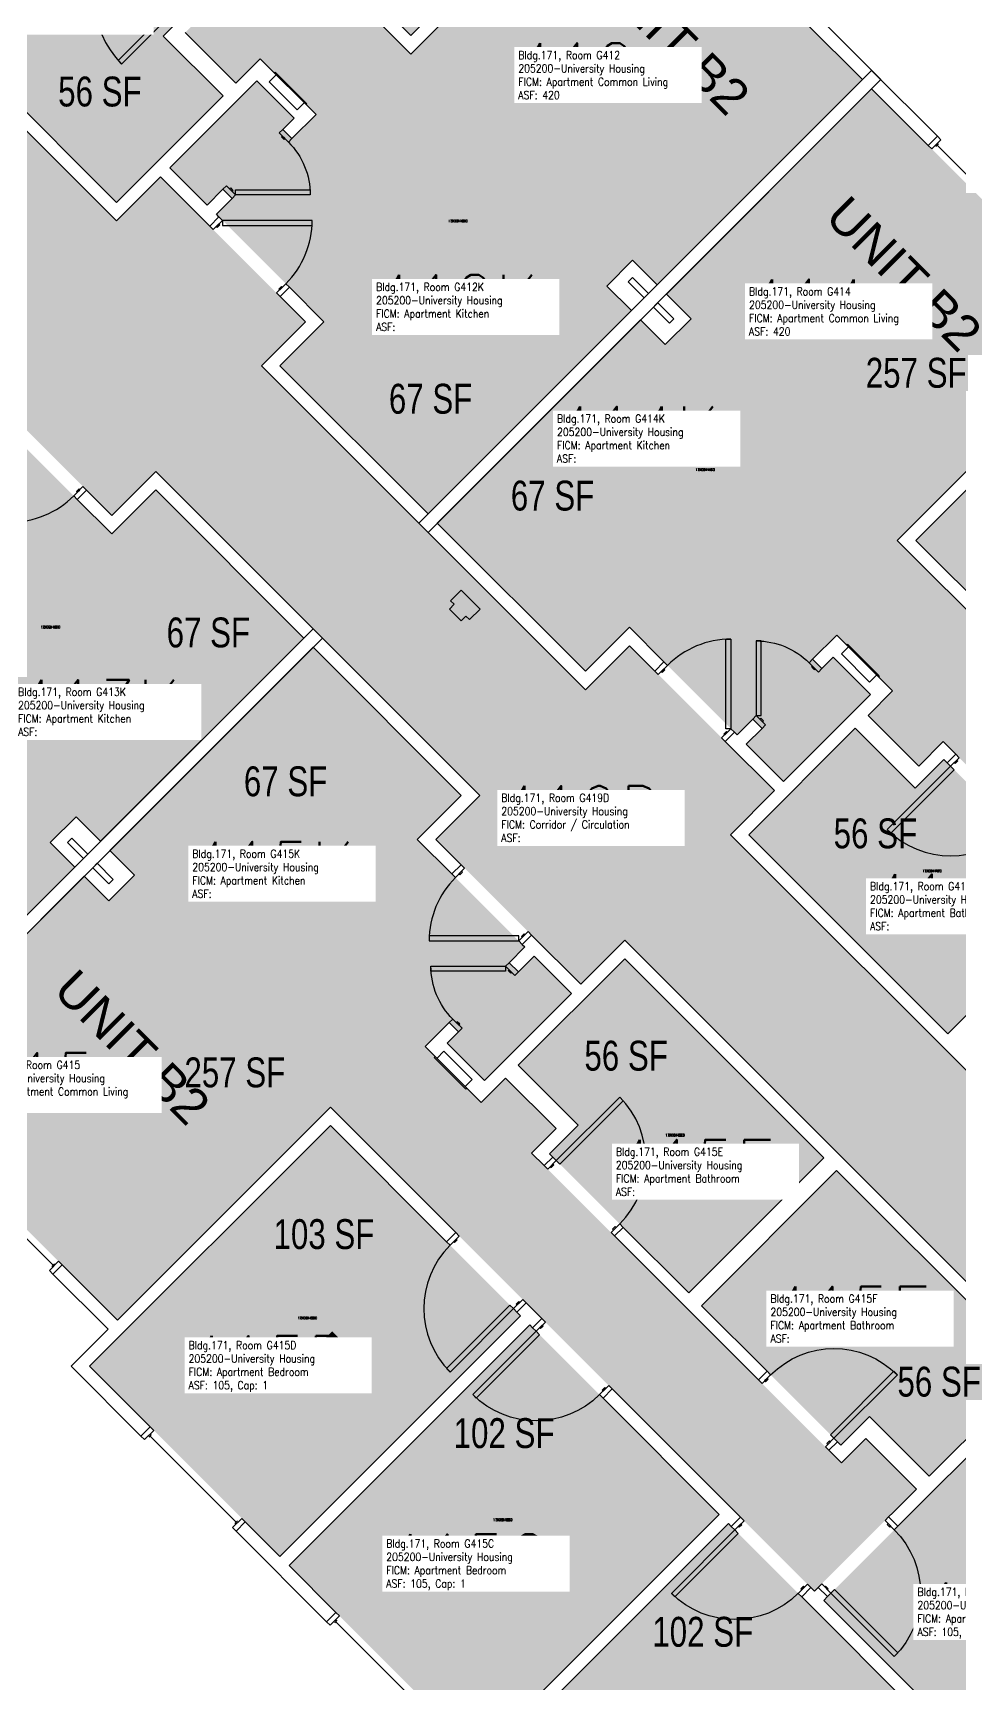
# Model space of a CAD drawing. Header units: inches. Extents: x 1062 to 4030, y -1482 to 1605.
# Drawn here: x 2600 to 2972, y 427 to 1091 of the extents above; entities that cross this region are included whole.
import ezdxf
from ezdxf.enums import TextEntityAlignment as Align

# ---------------------------------------------------------------- set-up
doc = ezdxf.new("R2010")
doc.units = ezdxf.units.IN
doc.header["$LTSCALE"] = 192
doc.header["$MEASUREMENT"] = 0
for name, color, linetype in [('A-AREA-IDEN', 1, 'Continuous'), ('A-DOOR', 2, 'Continuous'), ('A-GLAZ', 1, 'Continuous'), ('A-IDEN-RNUM', 7, 'Continuous'), ('A-IDEN-SNUM', 4, 'Continuous'), ('A-IDEN-VNUM', 4, 'Continuous'), ('A-WALL', 5, 'Continuous'), ('AREA-TEXT', 3, 'Continuous'), ('E-POWER', 2, 'Continuous'), ('Rooms-Category-Color', 7, 'Continuous'), ('Rooms-College-Color', 7, 'Continuous'), ('Rooms-Department-Color', 7, 'Continuous'), ('Rooms-Division-Color', 7, 'Continuous'), ('Rooms-Information', 7, 'Continuous')]:
    doc.layers.add(name, color=color, linetype=linetype)
doc.styles.add('AREA', font='arial.ttf', dxfattribs={"width": 0.75, "height": 12})
doc.styles.add('Dimstyle', font='arial.ttf')
doc.styles.add('ROOMSNUMBER', font='txt.shx', dxfattribs={"height": 0.03})
doc.styles.add('ROOMVNUMBER', font='simplex.shx', dxfattribs={"width": 0.85})
doc.styles.get("Standard").update_dxf_attribs({"font": 'arial.ttf'})

msp = doc.modelspace()

# ---------------------------------------------------------------- hatches: boundary and pattern name
h = msp.add_hatch()
h.set_pattern_fill('ANSI31', color=256, angle=-45, style=0)
h.set_pattern_definition([(9e-12, (2791.83476, 1777.64225), (-2e-14, 0.125), [])])
h.paths.add_polyline_path([(2613.3, 1130.34), (2654.84, 1088.81), (2648.32, 1082.3), (2606.79, 1123.83)], flags=9)
h = msp.add_hatch()
h.set_pattern_fill('ANSI31', color=256, style=0)
h.set_pattern_definition([(90, (3642.63514, 926.84186), (0.125, 2e-14), [])])
h.paths.add_polyline_path([(2995.34, 748.31), (2953.8, 789.84), (2947.29, 783.33), (2988.82, 741.8)], flags=9)
h = msp.add_hatch()
h.set_pattern_fill('ANSI31', color=256, angle=135, style=0)
h.set_pattern_definition([(180, (2679.42363, -36.36965), (-3e-14, -0.125), [])])
h.paths.add_polyline_path([(2857.95, 610.93), (2816.42, 652.46), (2822.93, 658.97), (2864.47, 617.44)], flags=9)
at = {"layer": 'Rooms-Category-Color', "true_color": 0xadadad}
msp.add_hatch(color=253, dxfattribs=at).paths.add_polyline_path([(2330.9, 1232.94), (2373.32, 1275.37), (2633.56, 1015.13), (2651.24, 1032.81), (2709.45, 974.6), (2691.77, 956.92), (2821.91, 826.78), (2839.59, 844.46), (2897.8, 786.25), (2880.12, 768.57), (3535.92, 112.77), (3553.6, 130.45), (3595.4, 88.64), (3577.73, 70.97), (3700.48, -51.78), (3658.05, -94.21), (3535.3, 28.54), (3517.62, 10.86), (3475.81, 52.67), (3493.49, 70.35), (2837.69, 726.15), (2820.02, 708.47), (2761.8, 766.68), (2779.48, 784.36), (2649.35, 914.49), (2631.67, 896.81), (2573.46, 955.03), (2591.14, 972.7)])
at = {"layer": 'Rooms-Category-Color', "true_color": 0x728ef3}
for points in [[(2933.18, 1071.9), (2837.36, 1167.71), (2751.8, 1082.15), (2557.35, 1276.61), (2516.34, 1235.59), (2536.67, 1215.26), (2546.48, 1225.07), (2670.95, 1100.6), (2661.14, 1090.79), (2681.47, 1070.46), (2691.28, 1080.27), (2713.7, 1057.86), (2704.06, 1048.22), (2700.35, 1051.94), (2704.86, 1056.44), (2689.87, 1071.43), (2654.95, 1036.52), (2669.94, 1021.53), (2676.31, 1027.89), (2680.02, 1024.18), (2673.66, 1017.82), (2716.88, 974.6), (2780.87, 1038.59), (2830.47, 988.99), (2840.81, 999.33), (2850.71, 989.43)], [(2772.14, 1262.63), (2848.51, 1186.26), (2751.81, 1089.57), (2675.45, 1165.93), (2771.84, 1262.31)], [(2553.58, 1102.54), (2633.57, 1022.54), (2676.35, 1065.32), (2652.31, 1089.37), (2663.8, 1100.86), (2607.84, 1156.82)], [(2534.37, 673.09), (2438.56, 768.9), (2524.12, 854.46), (2329.66, 1048.92), (2370.67, 1089.93), (2391, 1069.6), (2381.19, 1059.79), (2505.66, 935.31), (2515.48, 945.13), (2535.81, 924.8), (2525.99, 914.99), (2548.41, 892.57), (2558.04, 902.21), (2554.33, 905.92), (2549.82, 901.41), (2534.83, 916.4), (2569.75, 951.31), (2584.74, 936.32), (2578.37, 929.96), (2582.08, 926.25), (2588.45, 932.61), (2631.67, 889.39), (2567.68, 825.4), (2617.28, 775.8), (2606.93, 765.46), (2616.83, 755.56)], [(2936.89, 1068.19), (3032.7, 972.37), (2947.14, 886.81), (3141.6, 692.36), (3100.58, 651.35), (3080.25, 671.68), (3090.07, 681.49), (2965.59, 805.96), (2955.78, 796.15), (2935.45, 816.48), (2945.26, 826.29), (2922.85, 848.7), (2913.21, 839.07), (2916.93, 835.36), (2921.43, 839.87), (2936.42, 824.88), (2901.51, 789.96), (2886.52, 804.95), (2892.88, 811.32), (2889.17, 815.03), (2882.81, 808.66), (2839.59, 851.89), (2903.58, 915.88), (2853.98, 965.48), (2864.32, 975.82), (2854.42, 985.72)], [(2840.37, 979.09), (2758.7, 897.42), (2699.2, 956.92), (2780.87, 1038.59)], [(3127.64, 907.13), (3051.27, 983.5), (2954.58, 886.8), (3030.94, 810.44), (3127.32, 906.83)], [(2844.08, 975.38), (2762.41, 893.71), (2821.91, 834.21), (2903.58, 915.88)], [(2627.18, 765.9), (2708.85, 847.57), (2649.35, 907.07), (2567.68, 825.4)], [(2630.89, 762.19), (2712.56, 843.86), (2772.06, 784.36), (2690.39, 702.69)], [(2967.55, 688.57), (2887.55, 768.56), (2930.33, 811.34), (2954.38, 787.3), (2965.87, 798.79), (3021.83, 742.83)], [(2538.08, 669.38), (2633.89, 573.56), (2719.45, 659.12), (2913.91, 464.67), (2954.92, 505.68), (2934.59, 526.01), (2924.78, 516.2), (2800.31, 640.67), (2810.12, 650.49), (2789.79, 670.81), (2779.98, 661), (2757.56, 683.42), (2767.2, 693.05), (2770.91, 689.34), (2766.4, 684.83), (2781.39, 669.84), (2816.3, 704.76), (2801.31, 719.75), (2794.95, 713.38), (2791.24, 717.09), (2797.6, 723.46), (2754.38, 766.68), (2690.39, 702.69), (2640.79, 752.29), (2630.45, 741.94), (2620.55, 751.84)], [(2917.69, 638.73), (2837.69, 718.72), (2794.91, 675.94), (2818.96, 651.9), (2807.46, 640.41), (2863.43, 584.45)], [(2699.12, 478.64), (2622.76, 555), (2719.45, 651.7), (2795.82, 575.33), (2699.43, 478.96)], [(2924.5, 523.37), (2868.55, 579.32), (2922.82, 633.59), (3002.82, 553.6), (2960.05, 510.81), (2936, 534.85)], [(2778.94, 398.82), (2702.84, 474.92), (2799.51, 571.62), (2875.64, 495.52), (2779.24, 399.14)], [(3090.5, 465.92), (3001.59, 376.99), (2917.62, 460.96), (3006.54, 549.88)], [(2782.65, 395.11), (2858.75, 319.01), (2955.45, 415.7), (2879.33, 491.81), (2782.95, 395.43)]]:
    msp.add_hatch(color=171, dxfattribs=at).paths.add_polyline_path(points)
at = {"layer": 'Rooms-College-Color', "true_color": 0xadadad}
for points in [[(2330.9, 1232.94), (2373.32, 1275.37), (2633.56, 1015.13), (2651.24, 1032.81), (2709.45, 974.6), (2691.77, 956.92), (2821.91, 826.78), (2839.59, 844.46), (2897.8, 786.25), (2880.12, 768.57), (3535.92, 112.77), (3553.6, 130.45), (3595.4, 88.64), (3577.73, 70.97), (3700.48, -51.78), (3658.05, -94.21), (3535.3, 28.54), (3517.62, 10.86), (3475.81, 52.67), (3493.49, 70.35), (2837.69, 726.15), (2820.02, 708.47), (2761.8, 766.68), (2779.48, 784.36), (2649.35, 914.49), (2631.67, 896.81), (2573.46, 955.03), (2591.14, 972.7)], [(2933.18, 1071.9), (2837.36, 1167.71), (2751.8, 1082.15), (2557.35, 1276.61), (2516.34, 1235.59), (2536.67, 1215.26), (2546.48, 1225.07), (2670.95, 1100.6), (2661.14, 1090.79), (2681.47, 1070.46), (2691.28, 1080.27), (2713.7, 1057.86), (2704.06, 1048.22), (2700.35, 1051.94), (2704.86, 1056.44), (2689.87, 1071.43), (2654.95, 1036.52), (2669.94, 1021.53), (2676.31, 1027.89), (2680.02, 1024.18), (2673.66, 1017.82), (2716.88, 974.6), (2780.87, 1038.59), (2830.47, 988.99), (2840.81, 999.33), (2850.71, 989.43)], [(2772.14, 1262.63), (2848.51, 1186.26), (2751.81, 1089.57), (2675.45, 1165.93), (2771.84, 1262.31)], [(2553.58, 1102.54), (2633.57, 1022.54), (2676.35, 1065.32), (2652.31, 1089.37), (2663.8, 1100.86), (2607.84, 1156.82)], [(2534.37, 673.09), (2438.56, 768.9), (2524.12, 854.46), (2329.66, 1048.92), (2370.67, 1089.93), (2391, 1069.6), (2381.19, 1059.79), (2505.66, 935.31), (2515.48, 945.13), (2535.81, 924.8), (2525.99, 914.99), (2548.41, 892.57), (2558.04, 902.21), (2554.33, 905.92), (2549.82, 901.41), (2534.83, 916.4), (2569.75, 951.31), (2584.74, 936.32), (2578.37, 929.96), (2582.08, 926.25), (2588.45, 932.61), (2631.67, 889.39), (2567.68, 825.4), (2617.28, 775.8), (2606.93, 765.46), (2616.83, 755.56)], [(2936.89, 1068.19), (3032.7, 972.37), (2947.14, 886.81), (3141.6, 692.36), (3100.58, 651.35), (3080.25, 671.68), (3090.07, 681.49), (2965.59, 805.96), (2955.78, 796.15), (2935.45, 816.48), (2945.26, 826.29), (2922.85, 848.7), (2913.21, 839.07), (2916.93, 835.36), (2921.43, 839.87), (2936.42, 824.88), (2901.51, 789.96), (2886.52, 804.95), (2892.88, 811.32), (2889.17, 815.03), (2882.81, 808.66), (2839.59, 851.89), (2903.58, 915.88), (2853.98, 965.48), (2864.32, 975.82), (2854.42, 985.72)], [(2840.37, 979.09), (2758.7, 897.42), (2699.2, 956.92), (2780.87, 1038.59)], [(3127.64, 907.13), (3051.27, 983.5), (2954.58, 886.8), (3030.94, 810.44), (3127.32, 906.83)], [(2844.08, 975.38), (2762.41, 893.71), (2821.91, 834.21), (2903.58, 915.88)], [(2627.18, 765.9), (2708.85, 847.57), (2649.35, 907.07), (2567.68, 825.4)], [(2630.89, 762.19), (2712.56, 843.86), (2772.06, 784.36), (2690.39, 702.69)], [(2967.55, 688.57), (2887.55, 768.56), (2930.33, 811.34), (2954.38, 787.3), (2965.87, 798.79), (3021.83, 742.83)], [(2538.08, 669.38), (2633.89, 573.56), (2719.45, 659.12), (2913.91, 464.67), (2954.92, 505.68), (2934.59, 526.01), (2924.78, 516.2), (2800.31, 640.67), (2810.12, 650.49), (2789.79, 670.81), (2779.98, 661), (2757.56, 683.42), (2767.2, 693.05), (2770.91, 689.34), (2766.4, 684.83), (2781.39, 669.84), (2816.3, 704.76), (2801.31, 719.75), (2794.95, 713.38), (2791.24, 717.09), (2797.6, 723.46), (2754.38, 766.68), (2690.39, 702.69), (2640.79, 752.29), (2630.45, 741.94), (2620.55, 751.84)], [(2917.69, 638.73), (2837.69, 718.72), (2794.91, 675.94), (2818.96, 651.9), (2807.46, 640.41), (2863.43, 584.45)], [(2699.12, 478.64), (2622.76, 555), (2719.45, 651.7), (2795.82, 575.33), (2699.43, 478.96)], [(2924.5, 523.37), (2868.55, 579.32), (2922.82, 633.59), (3002.82, 553.6), (2960.05, 510.81), (2936, 534.85)], [(2778.94, 398.82), (2702.84, 474.92), (2799.51, 571.62), (2875.64, 495.52), (2779.24, 399.14)], [(3090.5, 465.92), (3001.59, 376.99), (2917.62, 460.96), (3006.54, 549.88)], [(2782.65, 395.11), (2858.75, 319.01), (2955.45, 415.7), (2879.33, 491.81), (2782.95, 395.43)]]:
    msp.add_hatch(color=253, dxfattribs=at).paths.add_polyline_path(points)
at = {"layer": 'Rooms-Department-Color', "true_color": 0xacacac}
msp.add_hatch(color=253, dxfattribs=at).paths.add_polyline_path([(2330.9, 1232.94), (2373.32, 1275.37), (2633.56, 1015.13), (2651.24, 1032.81), (2709.45, 974.6), (2691.77, 956.92), (2821.91, 826.78), (2839.59, 844.46), (2897.8, 786.25), (2880.12, 768.57), (3535.92, 112.77), (3553.6, 130.45), (3595.4, 88.64), (3577.73, 70.97), (3700.48, -51.78), (3658.05, -94.21), (3535.3, 28.54), (3517.62, 10.86), (3475.81, 52.67), (3493.49, 70.35), (2837.69, 726.15), (2820.02, 708.47), (2761.8, 766.68), (2779.48, 784.36), (2649.35, 914.49), (2631.67, 896.81), (2573.46, 955.03), (2591.14, 972.7)])
at = {"layer": 'Rooms-Department-Color', "true_color": 0x604aed}
for points in [[(2933.18, 1071.9), (2837.36, 1167.71), (2751.8, 1082.15), (2557.35, 1276.61), (2516.34, 1235.59), (2536.67, 1215.26), (2546.48, 1225.07), (2670.95, 1100.6), (2661.14, 1090.79), (2681.47, 1070.46), (2691.28, 1080.27), (2713.7, 1057.86), (2704.06, 1048.22), (2700.35, 1051.94), (2704.86, 1056.44), (2689.87, 1071.43), (2654.95, 1036.52), (2669.94, 1021.53), (2676.31, 1027.89), (2680.02, 1024.18), (2673.66, 1017.82), (2716.88, 974.6), (2780.87, 1038.59), (2830.47, 988.99), (2840.81, 999.33), (2850.71, 989.43)], [(2772.14, 1262.63), (2848.51, 1186.26), (2751.81, 1089.57), (2675.45, 1165.93), (2771.84, 1262.31)], [(2553.58, 1102.54), (2633.57, 1022.54), (2676.35, 1065.32), (2652.31, 1089.37), (2663.8, 1100.86), (2607.84, 1156.82)], [(2534.37, 673.09), (2438.56, 768.9), (2524.12, 854.46), (2329.66, 1048.92), (2370.67, 1089.93), (2391, 1069.6), (2381.19, 1059.79), (2505.66, 935.31), (2515.48, 945.13), (2535.81, 924.8), (2525.99, 914.99), (2548.41, 892.57), (2558.04, 902.21), (2554.33, 905.92), (2549.82, 901.41), (2534.83, 916.4), (2569.75, 951.31), (2584.74, 936.32), (2578.37, 929.96), (2582.08, 926.25), (2588.45, 932.61), (2631.67, 889.39), (2567.68, 825.4), (2617.28, 775.8), (2606.93, 765.46), (2616.83, 755.56)], [(2936.89, 1068.19), (3032.7, 972.37), (2947.14, 886.81), (3141.6, 692.36), (3100.58, 651.35), (3080.25, 671.68), (3090.07, 681.49), (2965.59, 805.96), (2955.78, 796.15), (2935.45, 816.48), (2945.26, 826.29), (2922.85, 848.7), (2913.21, 839.07), (2916.93, 835.36), (2921.43, 839.87), (2936.42, 824.88), (2901.51, 789.96), (2886.52, 804.95), (2892.88, 811.32), (2889.17, 815.03), (2882.81, 808.66), (2839.59, 851.89), (2903.58, 915.88), (2853.98, 965.48), (2864.32, 975.82), (2854.42, 985.72)], [(2840.37, 979.09), (2758.7, 897.42), (2699.2, 956.92), (2780.87, 1038.59)], [(3127.64, 907.13), (3051.27, 983.5), (2954.58, 886.8), (3030.94, 810.44), (3127.32, 906.83)], [(2844.08, 975.38), (2762.41, 893.71), (2821.91, 834.21), (2903.58, 915.88)], [(2627.18, 765.9), (2708.85, 847.57), (2649.35, 907.07), (2567.68, 825.4)], [(2630.89, 762.19), (2712.56, 843.86), (2772.06, 784.36), (2690.39, 702.69)], [(2967.55, 688.57), (2887.55, 768.56), (2930.33, 811.34), (2954.38, 787.3), (2965.87, 798.79), (3021.83, 742.83)], [(2538.08, 669.38), (2633.89, 573.56), (2719.45, 659.12), (2913.91, 464.67), (2954.92, 505.68), (2934.59, 526.01), (2924.78, 516.2), (2800.31, 640.67), (2810.12, 650.49), (2789.79, 670.81), (2779.98, 661), (2757.56, 683.42), (2767.2, 693.05), (2770.91, 689.34), (2766.4, 684.83), (2781.39, 669.84), (2816.3, 704.76), (2801.31, 719.75), (2794.95, 713.38), (2791.24, 717.09), (2797.6, 723.46), (2754.38, 766.68), (2690.39, 702.69), (2640.79, 752.29), (2630.45, 741.94), (2620.55, 751.84)], [(2917.69, 638.73), (2837.69, 718.72), (2794.91, 675.94), (2818.96, 651.9), (2807.46, 640.41), (2863.43, 584.45)], [(2699.12, 478.64), (2622.76, 555), (2719.45, 651.7), (2795.82, 575.33), (2699.43, 478.96)], [(2924.5, 523.37), (2868.55, 579.32), (2922.82, 633.59), (3002.82, 553.6), (2960.05, 510.81), (2936, 534.85)], [(2778.94, 398.82), (2702.84, 474.92), (2799.51, 571.62), (2875.64, 495.52), (2779.24, 399.14)], [(3090.5, 465.92), (3001.59, 376.99), (2917.62, 460.96), (3006.54, 549.88)], [(2782.65, 395.11), (2858.75, 319.01), (2955.45, 415.7), (2879.33, 491.81), (2782.95, 395.43)]]:
    msp.add_hatch(color=173, dxfattribs=at).paths.add_polyline_path(points)
at = {"layer": 'Rooms-Division-Color', "true_color": 0xadadad}
msp.add_hatch(color=253, dxfattribs=at).paths.add_polyline_path([(2330.9, 1232.94), (2373.32, 1275.37), (2633.56, 1015.13), (2651.24, 1032.81), (2709.45, 974.6), (2691.77, 956.92), (2821.91, 826.78), (2839.59, 844.46), (2897.8, 786.25), (2880.12, 768.57), (3535.92, 112.77), (3553.6, 130.45), (3595.4, 88.64), (3577.73, 70.97), (3700.48, -51.78), (3658.05, -94.21), (3535.3, 28.54), (3517.62, 10.86), (3475.81, 52.67), (3493.49, 70.35), (2837.69, 726.15), (2820.02, 708.47), (2761.8, 766.68), (2779.48, 784.36), (2649.35, 914.49), (2631.67, 896.81), (2573.46, 955.03), (2591.14, 972.7)])
at = {"layer": 'Rooms-Division-Color', "true_color": 0x604aed}
for points in [[(2933.18, 1071.9), (2837.36, 1167.71), (2751.8, 1082.15), (2557.35, 1276.61), (2516.34, 1235.59), (2536.67, 1215.26), (2546.48, 1225.07), (2670.95, 1100.6), (2661.14, 1090.79), (2681.47, 1070.46), (2691.28, 1080.27), (2713.7, 1057.86), (2704.06, 1048.22), (2700.35, 1051.94), (2704.86, 1056.44), (2689.87, 1071.43), (2654.95, 1036.52), (2669.94, 1021.53), (2676.31, 1027.89), (2680.02, 1024.18), (2673.66, 1017.82), (2716.88, 974.6), (2780.87, 1038.59), (2830.47, 988.99), (2840.81, 999.33), (2850.71, 989.43)], [(2772.14, 1262.63), (2848.51, 1186.26), (2751.81, 1089.57), (2675.45, 1165.93), (2771.84, 1262.31)], [(2553.58, 1102.54), (2633.57, 1022.54), (2676.35, 1065.32), (2652.31, 1089.37), (2663.8, 1100.86), (2607.84, 1156.82)], [(2534.37, 673.09), (2438.56, 768.9), (2524.12, 854.46), (2329.66, 1048.92), (2370.67, 1089.93), (2391, 1069.6), (2381.19, 1059.79), (2505.66, 935.31), (2515.48, 945.13), (2535.81, 924.8), (2525.99, 914.99), (2548.41, 892.57), (2558.04, 902.21), (2554.33, 905.92), (2549.82, 901.41), (2534.83, 916.4), (2569.75, 951.31), (2584.74, 936.32), (2578.37, 929.96), (2582.08, 926.25), (2588.45, 932.61), (2631.67, 889.39), (2567.68, 825.4), (2617.28, 775.8), (2606.93, 765.46), (2616.83, 755.56)], [(2936.89, 1068.19), (3032.7, 972.37), (2947.14, 886.81), (3141.6, 692.36), (3100.58, 651.35), (3080.25, 671.68), (3090.07, 681.49), (2965.59, 805.96), (2955.78, 796.15), (2935.45, 816.48), (2945.26, 826.29), (2922.85, 848.7), (2913.21, 839.07), (2916.93, 835.36), (2921.43, 839.87), (2936.42, 824.88), (2901.51, 789.96), (2886.52, 804.95), (2892.88, 811.32), (2889.17, 815.03), (2882.81, 808.66), (2839.59, 851.89), (2903.58, 915.88), (2853.98, 965.48), (2864.32, 975.82), (2854.42, 985.72)], [(2840.37, 979.09), (2758.7, 897.42), (2699.2, 956.92), (2780.87, 1038.59)], [(3127.64, 907.13), (3051.27, 983.5), (2954.58, 886.8), (3030.94, 810.44), (3127.32, 906.83)], [(2844.08, 975.38), (2762.41, 893.71), (2821.91, 834.21), (2903.58, 915.88)], [(2627.18, 765.9), (2708.85, 847.57), (2649.35, 907.07), (2567.68, 825.4)], [(2630.89, 762.19), (2712.56, 843.86), (2772.06, 784.36), (2690.39, 702.69)], [(2967.55, 688.57), (2887.55, 768.56), (2930.33, 811.34), (2954.38, 787.3), (2965.87, 798.79), (3021.83, 742.83)], [(2538.08, 669.38), (2633.89, 573.56), (2719.45, 659.12), (2913.91, 464.67), (2954.92, 505.68), (2934.59, 526.01), (2924.78, 516.2), (2800.31, 640.67), (2810.12, 650.49), (2789.79, 670.81), (2779.98, 661), (2757.56, 683.42), (2767.2, 693.05), (2770.91, 689.34), (2766.4, 684.83), (2781.39, 669.84), (2816.3, 704.76), (2801.31, 719.75), (2794.95, 713.38), (2791.24, 717.09), (2797.6, 723.46), (2754.38, 766.68), (2690.39, 702.69), (2640.79, 752.29), (2630.45, 741.94), (2620.55, 751.84)], [(2917.69, 638.73), (2837.69, 718.72), (2794.91, 675.94), (2818.96, 651.9), (2807.46, 640.41), (2863.43, 584.45)], [(2699.12, 478.64), (2622.76, 555), (2719.45, 651.7), (2795.82, 575.33), (2699.43, 478.96)], [(2924.5, 523.37), (2868.55, 579.32), (2922.82, 633.59), (3002.82, 553.6), (2960.05, 510.81), (2936, 534.85)], [(2778.94, 398.82), (2702.84, 474.92), (2799.51, 571.62), (2875.64, 495.52), (2779.24, 399.14)], [(3090.5, 465.92), (3001.59, 376.99), (2917.62, 460.96), (3006.54, 549.88)], [(2782.65, 395.11), (2858.75, 319.01), (2955.45, 415.7), (2879.33, 491.81), (2782.95, 395.43)]]:
    msp.add_hatch(color=173, dxfattribs=at).paths.add_polyline_path(points)

# ---------------------------------------------------------------- linework, layer by layer
for p, q in [((2767.73, 862.53), (2771.99, 866.8)), ((2769.15, 861.11), (2767.73, 862.53)), ((2771.99, 866.8), (2779.57, 859.22)), ((2767.25, 859.22), (2769.15, 861.11)), ((2771.99, 854.48), (2767.25, 859.22)), ((2773.88, 856.38), (2771.99, 854.48)), ((2775.3, 854.96), (2773.88, 856.38)), ((2779.57, 859.22), (2775.3, 854.96))]:
    msp.add_line(p, q)
at = {"layer": 'A-DOOR'}
for points in [[(2661.04, 1103.62), (2659.63, 1105.03), (2634.17, 1079.57), (2635.59, 1078.16)], [(2698.9, 1050.48), (2700.31, 1051.9), (2704.03, 1048.19), (2702.61, 1046.77)], [(2700.14, 1049.25), (2699.78, 1048.89), (2700.84, 1047.83), (2701.2, 1048.19)], [(2677.69, 1029.27), (2676.27, 1027.86), (2679.98, 1024.14), (2681.4, 1025.56)], [(2678.92, 1028.03), (2679.28, 1028.39), (2680.34, 1027.33), (2679.98, 1026.97)], [(2681.4, 1025.56), (2681.4, 1027.56), (2711.4, 1027.56), (2711.4, 1025.56)], [(2672.41, 1011.64), (2671, 1013.05), (2674.71, 1016.76), (2676.12, 1015.35)], [(2676.12, 1015.35), (2676.12, 1013.35), (2712.12, 1013.35), (2712.12, 1015.35)], [(2673.65, 1012.88), (2674, 1012.52), (2675.06, 1013.58), (2674.71, 1013.94)], [(2697.87, 986.18), (2699.28, 984.77), (2702.99, 988.48), (2701.58, 989.89)], [(2699.1, 987.42), (2698.75, 987.77), (2699.81, 988.83), (2700.16, 988.48)], [(2620.08, 908.4), (2621.5, 906.99), (2617.79, 903.27), (2616.37, 904.69)], [(2618.85, 907.16), (2618.49, 907.52), (2617.43, 906.46), (2617.79, 906.1)], [(2880.34, 811.13), (2878.34, 811.13), (2878.34, 847.13), (2880.34, 847.13)], [(2890.55, 816.41), (2892.55, 816.41), (2892.55, 846.41), (2890.55, 846.41)], [(2851.17, 832.87), (2849.76, 834.29), (2853.47, 838), (2854.89, 836.58)], [(2915.48, 833.91), (2916.89, 835.32), (2913.18, 839.03), (2911.77, 837.62)], [(2914.24, 835.14), (2913.89, 834.79), (2912.83, 835.85), (2913.18, 836.21)], [(2852.41, 834.11), (2852.77, 833.76), (2853.83, 834.82), (2853.47, 835.17)], [(2894.26, 812.69), (2892.85, 811.28), (2889.14, 814.99), (2890.55, 816.41)], [(2876.63, 807.42), (2878.04, 806), (2881.76, 809.71), (2880.34, 811.13)], [(2877.87, 808.65), (2877.51, 809.01), (2878.58, 810.07), (2878.93, 809.71)], [(2893.03, 813.93), (2893.38, 814.28), (2892.32, 815.35), (2891.97, 814.99)], [(2968.61, 796.05), (2970.02, 794.63), (2944.57, 769.18), (2943.15, 770.59)], [(2972.06, 799.5), (2970.64, 800.91), (2967.2, 797.46), (2968.61, 796.05)], [(2971.08, 798.52), (2971.44, 798.17), (2970.38, 797.11), (2970.02, 797.46)], [(2773.39, 755.09), (2771.98, 756.51), (2768.27, 752.79), (2769.68, 751.38)], [(2772.16, 753.85), (2772.51, 753.5), (2771.45, 752.44), (2771.09, 752.79)], [(2798.85, 729.64), (2800.26, 728.22), (2796.55, 724.51), (2795.14, 725.92)], [(2795.14, 725.92), (2795.14, 727.92), (2759.14, 727.92), (2759.14, 725.92)], [(2797.61, 728.4), (2797.26, 728.75), (2796.2, 727.69), (2796.55, 727.34)], [(2793.57, 712), (2794.99, 713.42), (2791.27, 717.13), (2789.86, 715.71)], [(2789.86, 715.71), (2789.86, 713.71), (2759.86, 713.71), (2759.86, 715.71)], [(2792.33, 713.24), (2791.98, 712.89), (2790.92, 713.95), (2791.27, 714.3)], [(2772.36, 690.79), (2770.94, 689.37), (2767.23, 693.09), (2768.65, 694.5)], [(2771.12, 692.03), (2771.47, 692.38), (2770.41, 693.44), (2770.06, 693.09)], [(2810.22, 637.66), (2811.63, 636.24), (2837.09, 661.7), (2835.67, 663.11)], [(2806.77, 634.21), (2805.36, 635.62), (2808.8, 639.07), (2810.22, 637.66)], [(2807.74, 635.18), (2808.1, 634.83), (2809.16, 635.89), (2808.8, 636.24)], [(2832.23, 608.75), (2833.64, 607.34), (2837.09, 610.79), (2835.67, 612.2)], [(2833.2, 609.73), (2832.84, 610.08), (2833.91, 611.14), (2834.26, 610.79)], [(2771.25, 607.33), (2769.84, 608.74), (2766.12, 605.03), (2767.54, 603.62)], [(2770.01, 606.09), (2770.37, 605.74), (2769.31, 604.68), (2768.95, 605.03)], [(2792.99, 578.16), (2791.58, 579.57), (2766.12, 554.12), (2767.54, 552.7)], [(2796.71, 581.87), (2798.12, 580.46), (2794.41, 576.75), (2792.99, 578.16)], [(2795.47, 580.63), (2795.11, 580.99), (2794.05, 579.93), (2794.41, 579.57)], [(2805.81, 572.77), (2804.4, 574.18), (2800.68, 570.47), (2802.1, 569.06)], [(2804.57, 571.53), (2804.93, 571.18), (2803.86, 570.12), (2803.51, 570.47)], [(2802.1, 569.06), (2803.51, 567.64), (2778.06, 542.19), (2776.64, 543.6)], [(2892.86, 548.12), (2891.45, 549.53), (2894.89, 552.98), (2896.31, 551.57)], [(2921.76, 526.11), (2920.35, 527.52), (2945.81, 552.98), (2947.22, 551.57)], [(2831.27, 547.31), (2832.68, 545.9), (2828.97, 542.19), (2827.55, 543.6)], [(2830.03, 546.07), (2829.67, 546.43), (2828.61, 545.37), (2828.97, 545.01)], [(2893.83, 549.09), (2894.19, 548.74), (2895.25, 549.8), (2894.89, 550.15)], [(2918.32, 522.66), (2919.73, 521.25), (2923.18, 524.7), (2921.76, 526.11)], [(2919.29, 523.64), (2918.94, 523.99), (2920, 525.05), (2920.35, 524.7)], [(2885.62, 492.95), (2884.21, 494.37), (2880.5, 490.65), (2881.91, 489.24)], [(2884.39, 491.72), (2884.74, 491.36), (2883.68, 490.3), (2883.33, 490.65)], [(2942.28, 493.04), (2943.69, 494.45), (2947.41, 490.74), (2945.99, 489.33)], [(2943.52, 491.8), (2943.16, 491.45), (2944.22, 490.39), (2944.58, 490.74)], [(2881.91, 489.24), (2883.33, 487.83), (2857.87, 462.37), (2856.46, 463.78)], [(2911.08, 467.5), (2912.49, 466.08), (2908.78, 462.37), (2907.37, 463.78)], [(2909.84, 466.26), (2909.49, 466.61), (2908.43, 465.55), (2908.78, 465.2)], [(2916.82, 467.58), (2915.41, 466.17), (2919.12, 462.46), (2920.54, 463.87)], [(2918.06, 466.35), (2918.41, 466.7), (2919.48, 465.64), (2919.12, 465.29)], [(2920.54, 463.87), (2921.95, 465.29), (2947.41, 439.83), (2945.99, 438.42)]]:
    msp.add_lwpolyline(points, close=True, dxfattribs=at)
for centre, start, end in [((2661.04, 1103.62), 135, 225), ((2676.12, 1015.35), 315, 0), ((2590.92, 930.14), 270, 315), ((2880.34, 811.13), 90, 135), ((2968.61, 796.05), 225, 315), ((2795.14, 725.92), 135, 180), ((2810.22, 637.66), 315, 45), ((2792.99, 578.16), 135, 225)]:
    msp.add_arc(centre, 36, start, end, dxfattribs=at)
at = {"layer": 'A-DOOR', "extrusion": (0, 0, -1)}
for centre, radius, start, end in [((-2681.4, 1025.56), 30, 135, 180), ((-2890.55, 816.41), 30, 90, 135), ((-2789.86, 715.71), 30, 315, 0), ((-2921.76, 526.11), 36, 45, 135), ((-2802.1, 569.06), 36, 225, 315), ((-2920.54, 463.87), 36, 135, 225), ((-2881.91, 489.24), 36, 225, 315)]:
    msp.add_arc(centre, radius, start, end, dxfattribs=at)
at = {"layer": 'A-GLAZ'}
for p, q in [((2962.69, 1045.03), (2963.75, 1046.09)), ((2963.22, 1045.56), (3010.6, 998.19)), ((2560.7, 643.04), (2608.08, 595.67)), ((2608.61, 596.2), (2607.55, 595.14)), ((2647.53, 527.58), (2646.47, 526.52)), ((2647, 527.05), (2681.65, 492.4)), ((2682.18, 492.93), (2681.11, 491.87)), ((2722.11, 453), (2721.05, 451.94)), ((2721.58, 452.47), (2756.22, 417.82))]:
    msp.add_line(p, q, dxfattribs=at)
for points in [[(2964.73, 1047.77), (2963.31, 1049.19), (2959.6, 1045.47), (2961.01, 1044.06)], [(2606.58, 593.46), (2607.99, 592.04), (2611.7, 595.75), (2610.29, 597.17)], [(2644.79, 525.55), (2643.37, 526.96), (2647.09, 530.67), (2648.5, 529.26)], [(2680.14, 490.19), (2681.56, 488.78), (2685.27, 492.49), (2683.85, 493.9)], [(2719.37, 450.97), (2717.95, 452.38), (2721.66, 456.09), (2723.08, 454.68)]]:
    msp.add_lwpolyline(points, close=True, dxfattribs=at)
at = {"layer": 'A-WALL'}
for p, q in [((2464.28, 1184.41), (2633.56, 1015.13)), ((2848.5, 1186.27), (2751.8, 1089.57)), ((2751.8, 1082.15), (2837.36, 1167.71)), ((2751.8, 1089.57), (2705.14, 1136.24)), ((2701.42, 1132.53), (2751.8, 1082.15)), ((2633.56, 1022.55), (2553.56, 1102.56)), ((2663.79, 1100.86), (2652.3, 1089.37)), ((2910.47, 1094.61), (2933.18, 1071.9)), ((2940.6, 1071.9), (2914.18, 1098.32)), ((2652.3, 1089.37), (2676.34, 1065.33)), ((2681.47, 1070.46), (2661.14, 1090.79)), ((2691.28, 1080.27), (2681.47, 1070.46)), ((2713.7, 1057.86), (2691.28, 1080.27)), ((2754.99, 893.71), (2936.89, 1075.61)), ((2936.89, 1075.61), (2963.31, 1049.19)), ((2654.95, 1036.52), (2689.87, 1071.43)), ((2689.87, 1071.43), (2704.86, 1056.44)), ((2758.7, 889.99), (2940.6, 1071.9)), ((2933.18, 1071.9), (2850.71, 989.43)), ((2936.89, 1068.18), (2854.42, 985.72)), ((2959.6, 1045.47), (2936.89, 1068.18)), ((2676.34, 1065.33), (2633.56, 1022.55)), ((2704.86, 1056.44), (2700.31, 1051.9)), ((2704.03, 1048.19), (2713.7, 1057.86)), ((2700.31, 1051.9), (2704.03, 1048.19)), ((2963.31, 1049.19), (2959.6, 1045.47)), ((2669.94, 1021.53), (2654.95, 1036.52)), ((2633.56, 1015.13), (2651.24, 1032.81)), ((2651.24, 1032.81), (2671, 1013.05)), ((2676.27, 1027.86), (2669.94, 1021.53)), ((2673.66, 1017.82), (2679.98, 1024.14)), ((2679.98, 1024.14), (2676.27, 1027.86)), ((2671, 1013.05), (2674.71, 1016.76)), ((2674.71, 1016.76), (2673.66, 1017.82)), ((2840.81, 999.33), (2830.47, 988.99)), ((2850.71, 989.43), (2840.81, 999.33)), ((2702.99, 988.48), (2699.28, 984.77)), ((2716.88, 974.59), (2702.99, 988.48)), ((2830.47, 988.99), (2840.37, 979.09)), ((2839.04, 990.67), (2840.81, 992.44)), ((2845.5, 984.22), (2839.04, 990.67)), ((2840.81, 992.44), (2847.26, 985.98)), ((2699.28, 984.77), (2709.45, 974.59)), ((2847.26, 985.98), (2845.5, 984.22)), ((2850.98, 982.27), (2849.21, 980.5)), ((2857.43, 975.82), (2850.98, 982.27)), ((2854.42, 985.72), (2864.32, 975.82)), ((3051.26, 983.51), (2954.57, 886.81)), ((2840.37, 979.09), (2758.7, 897.42)), ((2844.08, 975.38), (2762.41, 893.71)), ((2853.98, 965.48), (2844.08, 975.38)), ((2849.21, 980.5), (2855.66, 974.05)), ((2864.32, 975.82), (2853.98, 965.48)), ((2855.66, 974.05), (2857.43, 975.82)), ((2709.45, 974.59), (2691.78, 956.92)), ((2699.2, 956.92), (2716.88, 974.59)), ((2947.14, 886.81), (3032.7, 972.37)), ((2691.78, 956.92), (2758.7, 889.99)), ((2758.7, 897.42), (2699.2, 956.92)), ((2631.67, 896.81), (2649.35, 914.49)), ((2649.35, 914.49), (2716.27, 847.57)), ((2617.79, 903.27), (2621.5, 906.99)), ((2631.67, 889.39), (2617.79, 903.27)), ((2621.5, 906.99), (2631.67, 896.81)), ((2649.35, 907.07), (2631.67, 889.39)), ((2708.85, 847.57), (2649.35, 907.07)), ((2821.91, 826.78), (2754.99, 893.71)), ((2762.41, 893.71), (2821.91, 834.21)), ((2997.52, 836.43), (2947.14, 886.81)), ((2954.57, 886.81), (3001.24, 840.14)), ((2712.56, 851.28), (2530.66, 669.38)), ((2779.48, 784.36), (2712.56, 851.28)), ((2821.91, 834.21), (2839.59, 851.89)), ((2839.59, 851.89), (2853.47, 838)), ((2716.27, 847.57), (2534.37, 665.66)), ((2627.18, 765.9), (2708.85, 847.57)), ((2630.89, 762.18), (2712.56, 843.85)), ((2712.56, 843.85), (2772.06, 784.36)), ((2839.59, 844.46), (2821.91, 826.78)), ((2849.76, 834.29), (2839.59, 844.46)), ((2913.18, 839.03), (2922.85, 848.7)), ((2922.85, 848.7), (2945.26, 826.29)), ((2853.47, 838), (2849.76, 834.29)), ((2916.89, 835.32), (2913.18, 839.03)), ((2921.43, 839.86), (2916.89, 835.32)), ((2936.42, 824.87), (2921.43, 839.86)), ((2901.51, 789.96), (2936.42, 824.87)), ((2945.26, 826.29), (2935.45, 816.48)), ((2935.45, 816.48), (2955.78, 796.15)), ((2878.04, 806), (2881.76, 809.71)), ((2881.76, 809.71), (2882.81, 808.66)), ((2882.81, 808.66), (2889.14, 814.99)), ((2892.85, 811.28), (2886.52, 804.95)), ((2930.33, 811.35), (2887.55, 768.57)), ((2889.14, 814.99), (2892.85, 811.28)), ((2954.37, 787.31), (2930.33, 811.35)), ((2897.8, 786.25), (2878.04, 806)), ((2886.52, 804.95), (2901.51, 789.96)), ((2955.78, 796.15), (2965.59, 805.96)), ((2965.59, 805.96), (2970.64, 800.91)), ((2965.86, 798.8), (2954.37, 787.31)), ((2967.2, 797.46), (2965.86, 798.8)), ((2970.64, 800.91), (2967.2, 797.46)), ((2772.06, 784.36), (2754.38, 766.68)), ((2761.81, 766.68), (2779.48, 784.36)), ((2880.12, 768.57), (2897.8, 786.25)), ((2606.94, 765.45), (2617.28, 775.8)), ((2617.28, 775.8), (2627.18, 765.9)), ((2616.84, 755.55), (2606.94, 765.45)), ((2615.6, 767.22), (2613.83, 765.45)), ((2613.83, 765.45), (2620.28, 759)), ((2622.05, 760.77), (2615.6, 767.22)), ((2754.38, 766.68), (2768.27, 752.79)), ((2771.98, 756.51), (2761.81, 766.68)), ((3049.41, 599.28), (2880.12, 768.57)), ((2887.55, 768.57), (2967.55, 688.57)), ((2620.28, 759), (2622.05, 760.77)), ((2623.99, 755.29), (2625.76, 757.06)), ((2625.76, 757.06), (2632.21, 750.6)), ((2640.79, 752.28), (2630.89, 762.18)), ((2768.27, 752.79), (2771.98, 756.51)), ((2534.37, 673.09), (2616.84, 755.55)), ((2538.08, 669.38), (2620.55, 751.84)), ((2620.55, 751.84), (2630.45, 741.94)), ((2630.45, 748.84), (2623.99, 755.29)), ((2630.45, 741.94), (2640.79, 752.28)), ((2632.21, 750.6), (2630.45, 748.84)), ((2967.55, 688.57), (3021.82, 742.84)), ((2797.6, 723.46), (2791.27, 717.13)), ((2800.26, 728.22), (2796.55, 724.51)), ((2796.55, 724.51), (2797.6, 723.46)), ((2820.02, 708.47), (2800.26, 728.22)), ((2837.69, 726.14), (2820.02, 708.47)), ((3006.98, 556.86), (2837.69, 726.14)), ((2791.27, 717.13), (2794.99, 713.42)), ((2794.91, 675.94), (2837.69, 718.72)), ((2794.99, 713.42), (2801.31, 719.74)), ((2801.31, 719.74), (2816.3, 704.75)), ((2837.69, 718.72), (2917.7, 638.72)), ((2816.3, 704.75), (2781.39, 669.84)), ((2767.23, 693.09), (2757.56, 683.42)), ((2770.94, 689.37), (2767.23, 693.09)), ((2757.56, 683.42), (2779.98, 661)), ((2766.4, 684.83), (2770.94, 689.37)), ((2781.39, 669.84), (2766.4, 684.83)), ((2779.98, 661), (2789.79, 670.81)), ((2789.79, 670.81), (2810.12, 650.48)), ((2818.96, 651.9), (2794.91, 675.94)), ((2719.45, 659.12), (2633.89, 573.56)), ((2769.84, 608.74), (2719.45, 659.12)), ((2622.76, 555), (2719.45, 651.7)), ((2719.45, 651.7), (2766.12, 605.03)), ((2810.12, 650.48), (2800.31, 640.67)), ((2807.47, 640.41), (2818.96, 651.9)), ((2800.31, 640.67), (2805.36, 635.62)), ((2805.36, 635.62), (2808.8, 639.07)), ((2808.8, 639.07), (2807.47, 640.41)), ((2917.7, 638.72), (2863.43, 584.45)), ((2868.55, 579.32), (2922.82, 633.59)), ((2922.82, 633.59), (3002.83, 553.59)), ((2837.09, 610.79), (2833.64, 607.34)), ((2863.43, 584.45), (2837.09, 610.79)), ((2766.12, 605.03), (2769.84, 608.74)), ((2833.64, 607.34), (2891.45, 549.53)), ((2611.7, 595.75), (2607.99, 592.04)), ((2607.99, 592.04), (2630.18, 569.85)), ((2633.89, 573.56), (2611.7, 595.75)), ((2798.12, 580.46), (2794.41, 576.75)), ((2804.4, 574.18), (2798.12, 580.46)), ((2894.89, 552.98), (2868.55, 579.32)), ((2795.82, 575.33), (2699.12, 478.63)), ((2702.84, 474.92), (2799.53, 571.62)), ((2794.41, 576.75), (2795.82, 575.33)), ((2799.53, 571.62), (2800.68, 570.47)), ((2800.68, 570.47), (2804.4, 574.18)), ((2630.18, 569.85), (2615.33, 555)), ((2615.33, 555), (2643.37, 526.96)), ((2647.09, 530.67), (2622.76, 555)), ((2891.45, 549.53), (2894.89, 552.98)), ((3002.83, 553.59), (2960.05, 510.81)), ((2832.68, 545.9), (2828.97, 542.19)), ((2884.21, 494.37), (2832.68, 545.9)), ((2949.26, 492.6), (3006.54, 549.87)), ((2828.97, 542.19), (2875.64, 495.52)), ((2643.37, 526.96), (2647.09, 530.67)), ((2936.01, 534.85), (2924.52, 523.36)), ((2960.05, 510.81), (2936.01, 534.85)), ((2923.18, 524.7), (2919.73, 521.25)), ((2924.52, 523.36), (2923.18, 524.7)), ((2924.78, 516.2), (2934.59, 526.01)), ((2934.59, 526.01), (2954.92, 505.68)), ((2919.73, 521.25), (2924.78, 516.2)), ((2954.92, 505.68), (2945.55, 496.31)), ((2685.27, 492.49), (2681.56, 488.78)), ((2699.12, 478.63), (2685.27, 492.49)), ((2875.64, 495.52), (2778.94, 398.82)), ((2782.65, 395.11), (2879.35, 491.8)), ((2879.35, 491.8), (2880.5, 490.65)), ((2880.5, 490.65), (2884.21, 494.37)), ((2945.55, 496.31), (2943.69, 494.45)), ((2943.69, 494.45), (2947.41, 490.74)), ((2947.41, 490.74), (2949.26, 492.6)), ((2681.56, 488.78), (2717.95, 452.38)), ((2721.66, 456.09), (2702.84, 474.92)), ((2912.49, 466.08), (2908.78, 462.37)), ((2913.91, 464.67), (2912.49, 466.08)), ((2915.41, 466.17), (2913.91, 464.67)), ((2919.12, 462.46), (2915.41, 466.17)), ((2908.78, 462.37), (2955.45, 415.7)), ((2917.62, 460.96), (2919.12, 462.46)), ((2962.43, 416.14), (2917.62, 460.96)), ((2717.95, 452.38), (2721.66, 456.09))]:
    msp.add_line(p, q, dxfattribs=at)
at = {"layer": 'E-POWER'}
for points in [[(2709.7, 1061.85), (2710.05, 1062.21), (2697.32, 1074.93), (2696.97, 1074.58)], [(2926.85, 844.71), (2927.2, 845.06), (2939.93, 832.33), (2939.57, 831.98)], [(2761.56, 679.42), (2761.21, 679.07), (2773.93, 666.34), (2774.29, 666.69)]]:
    msp.add_lwpolyline(points, close=True, dxfattribs=at)
for points in [[(2708.99, 1062.56), (2706.16, 1059.73), (2694.85, 1071.04), (2697.68, 1073.87)], [(2927.55, 844), (2924.72, 841.17), (2936.04, 829.86), (2938.87, 832.69)], [(2762.27, 678.71), (2765.09, 681.54), (2776.41, 670.23), (2773.58, 667.4)]]:
    msp.add_lwpolyline(points, dxfattribs=at)

# ---------------------------------------------------------------- texts
at = {"layer": 'A-AREA-IDEN'}
for p in [(2851.66, 1083.83), (2944.79, 988.84), (2634.8, 678.12)]:
    msp.add_text('UNIT B2', height=14.4, rotation=315, dxfattribs=at).set_placement(p, align=Align.CENTER)
at = {"layer": 'A-AREA-IDEN', "char_height": 16, "width": 1, "attachment_point": 1, "rotation": 314.99675, "style": 'Dimstyle'}
for s, insert in [('{\\C1;D}', (2718.94, 570.34)), ('{\\C1;C}', (2798.58, 491.28))]:
    msp.add_mtext(s, dxfattribs=dict(at, insert=insert))
at = {"layer": 'A-IDEN-RNUM', "style": 'ROOMSNUMBER', "width": 0.85}
for s, p in [('0412-00', (2822.79, 1071.38)), ('0412-K0', (2770.69, 1015.1)), ('0414-00', (2902.78, 972.42)), ('0414-K0', (2870.01, 915.21)), ('0413-K0', (2606.99, 851.96)), ('0419-D0', (2832.48, 777.42)), ('0414-F0', (2961.12, 753.95)), ('0415-K0', (2704.64, 748.31)), ('0415-E0', (2857.92, 647.85)), ('0415-F0', (2921.24, 584.27)), ('0415-D0', (2710.2, 574.39)), ('0415-C0', (2788.75, 493.29))]:
    msp.add_text(s, height=1, dxfattribs=at).set_placement(p, align=Align.MIDDLE_CENTER)
at = {"layer": 'A-IDEN-SNUM', "style": 'ROOMSNUMBER', "width": 0.85}
for s, p in [('1710G41200', (2822.79, 1071.38)), ('1710G412K0', (2770.69, 1015.1)), ('1710G41400', (2902.78, 972.42)), ('1710G414K0', (2870.01, 915.21)), ('1710G413K0', (2606.99, 851.96)), ('1710G419D0', (2832.48, 777.42)), ('1710G414F0', (2961.12, 753.95)), ('1710G415K0', (2704.64, 748.31)), ('1710G415E0', (2857.92, 647.85)), ('1710G415F0', (2921.24, 584.27)), ('1710G415D0', (2710.2, 574.39)), ('1710G415C0', (2788.75, 493.29))]:
    msp.add_text(s, height=1, dxfattribs=at).set_placement(p, align=Align.MIDDLE_CENTER)
at = {"layer": 'A-IDEN-VNUM', "style": 'ROOMVNUMBER', "width": 0.85}
for s, p in [('412', (2817.72, 1075.34)), ('412K', (2769.69, 982.17)), ('414', (2910.85, 980.36)), ('414K', (2842.37, 929.27)), ('413K', (2625.89, 819.49)), ('419D', (2820.01, 776.93)), ('415K', (2695.87, 754.48)), ('414F', (2967.66, 741.43)), ('415', (2600.86, 669.64)), ('415E', (2865.55, 634.74)), ('415F', (2927.66, 575.74)), ('415D', (2694.36, 555.96)), ('415C', (2774.24, 476.28)), ('415A', (2988.08, 456.86))]:
    msp.add_text(s, height=22.5, dxfattribs=at).set_placement(p, align=Align.MIDDLE_CENTER)
at = {"layer": 'AREA-TEXT', "style": 'AREA', "width": 0.75}
for s, p in [('56 SF', (2626.88, 1067.12)), ('257 SF', (2954.78, 954.13)), ('67 SF', (2759.72, 943.7)), ('67 SF', (2808.71, 904.79)), ('67 SF', (2670.44, 849.81)), ('67 SF', (2701.47, 790)), ('56 SF', (2938.39, 769.09)), ('56 SF', (2838.27, 679.78)), ('257 SF', (2681.09, 673.07)), ('103 SF', (2716.88, 608.1)), ('56 SF', (2964.02, 548.82)), ('102 SF', (2789.23, 528.15)), ('102 SF', (2869.04, 448.33))]:
    msp.add_text(s, height=12, dxfattribs=at).set_placement(p, align=Align.MIDDLE_CENTER)

# ---------------------------------------------------------------- next in the draw order: texts
at = {"layer": 'Rooms-Information', "char_height": 3.2143, "width": 72, "attachment_point": 7, "style": 'ROOMVNUMBER', "bg_fill": 3, "box_fill_scale": 1.5, "bg_fill_color": 256, "bg_fill_true_color": 13158600, "bg_fill_transparency": 0}
for s, insert in [('Bldg.171, Room G412E^M^J205200-University Housing^M^JFICM: Apartment Bathroom^M^JASF: ', (2574.85, 1091.52)), ('Bldg.171, Room G412^M^J205200-University Housing^M^JFICM: Apartment Common Living^M^JASF: 420', (2794.96, 1064.09)), ('Bldg.171, Room G412K^M^J205200-University Housing^M^JFICM: Apartment Kitchen^M^JASF: ', (2737.82, 970.92)), ('Bldg.171, Room G414^M^J205200-University Housing^M^JFICM: Apartment Common Living^M^JASF: 420', (2887.63, 969.11)), ('Bldg.171, Room G414K^M^J205200-University Housing^M^JFICM: Apartment Kitchen^M^JASF: ', (2810.5, 918.02)), ('Bldg.171, Room G413K^M^J205200-University Housing^M^JFICM: Apartment Kitchen^M^JASF: ', (2594.01, 808.24)), ('Bldg.171, Room G419D^M^J205200-University Housing^M^JFICM: Corridor / Circulation^M^JASF: ', (2788.13, 765.68)), ('Bldg.171, Room G415K^M^J205200-University Housing^M^JFICM: Apartment Kitchen^M^JASF: ', (2664, 743.23)), ('Bldg.171, Room G414F^M^J205200-University Housing^M^JFICM: Apartment Bathroom^M^JASF: ', (2936.24, 730.18)), ('Bldg.171, Room G415^M^J205200-University Housing^M^JFICM: Apartment Common Living^M^JASF: 420', (2578.09, 658.39)), ('Bldg.171, Room G415E^M^J205200-University Housing^M^JFICM: Apartment Bathroom^M^JASF: ', (2834.13, 623.49)), ('Bldg.171, Room G415F^M^J205200-University Housing^M^JFICM: Apartment Bathroom^M^JASF: ', (2896.24, 564.49)), ('Bldg.171, Room G415D^M^J205200-University Housing^M^JFICM: Apartment Bedroom^M^JASF: 105, Cap: 1', (2662.49, 544.71)), ('Bldg.171, Room G415C^M^J205200-University Housing^M^JFICM: Apartment Bedroom^M^JASF: 105, Cap: 1', (2741.91, 465.03)), ('Bldg.171, Room G415A^M^J205200-University Housing^M^JFICM: Apartment Bedroom^M^JASF: 105, Cap: 1', (2955.29, 445.61))]:
    msp.add_mtext(s, dxfattribs=dict(at, insert=insert))

doc.saveas('drawing.dxf')
